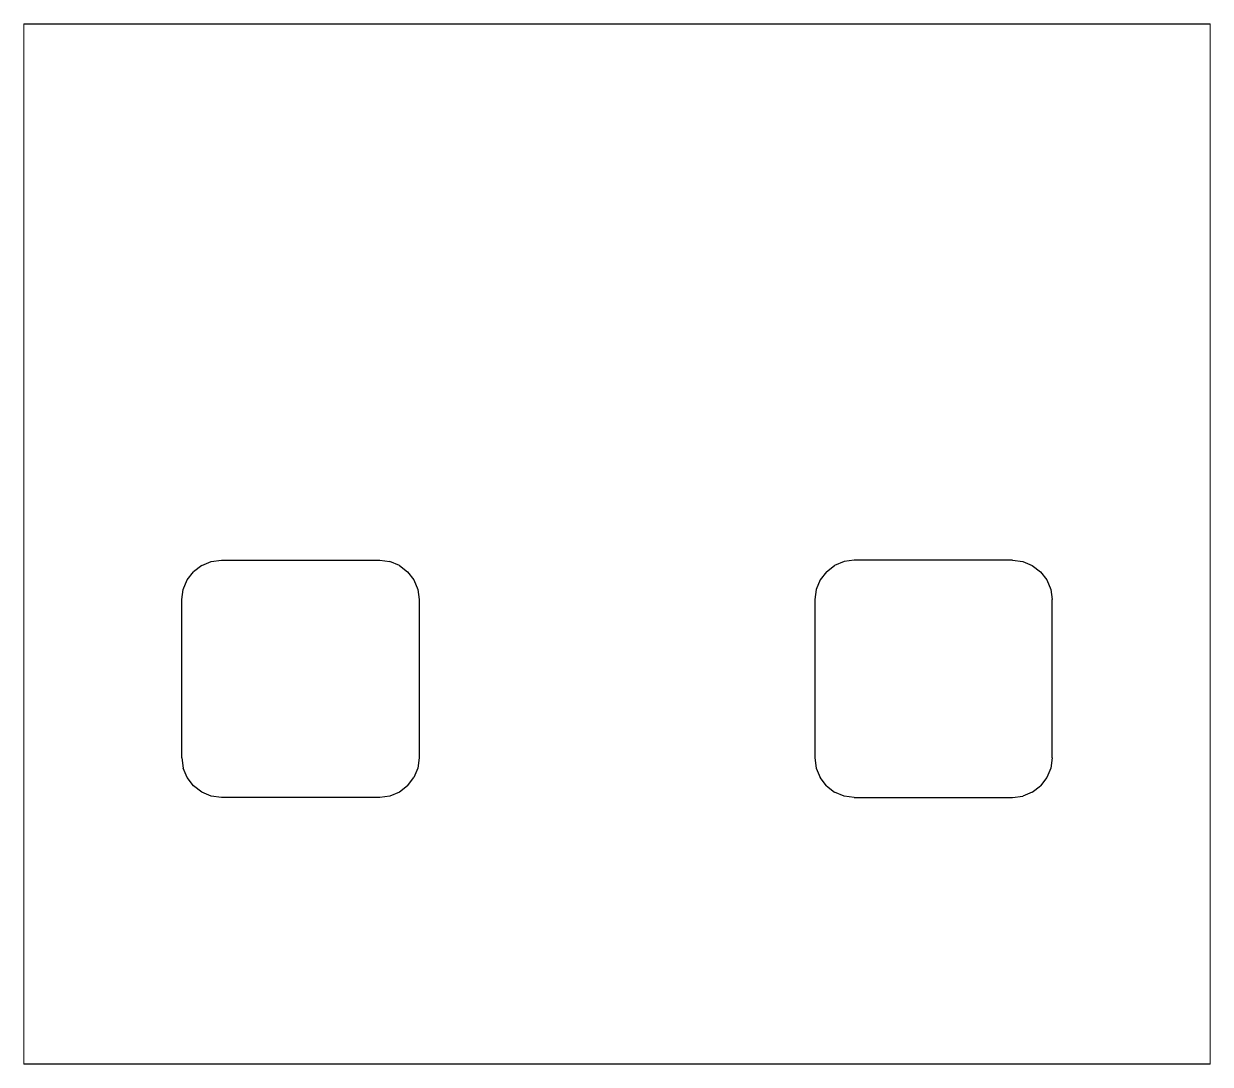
# Paper-space layout 'Layout1' of a CAD drawing. Header units: millimetres. Extents: x 17 to 240, y 0 to 195.
# The model-space entities are those that its viewports show. They can reach past a viewport. Long polylines and large blocks are cut down to what shows.
import ezdxf

# ---------------------------------------------------------------- set-up
doc = ezdxf.new("R2010")
doc.units = ezdxf.units.MM
doc.header["$LTSCALE"] = 10
doc.layers.add('GRAPHICS', color=1, linetype='Continuous')
doc.layers.add('MEMBERS', color=5, linetype='Continuous')

msp = doc.modelspace()

# ---------------------------------------------------------------- linework, layer by layer
at = {"layer": 'GRAPHICS', "color": 4, "linetype": 'Continuous'}
for p, q in [((45, -5.41), (42.93, -7)), ((45, -5.41), (47.41, -4.41)), ((47.41, -4.41), (50, -4.07)), ((50, -4.07), (90, -4.07)), ((90, -4.07), (92.59, -4.41)), ((95, -5.41), (92.59, -4.41)), ((95, -5.41), (97.07, -7)), ((202.93, -7), (205, -5.41)), ((207.41, -4.41), (205, -5.41)), ((210, -4.07), (207.41, -4.41)), ((250, -4.07), (210, -4.07)), ((250, -4.07), (252.59, -4.41)), ((252.59, -4.41), (255, -5.41)), ((255, -5.41), (257.07, -7)), ((41.34, -9.07), (42.93, -7)), ((97.07, -7), (98.66, -9.07)), ((202.93, -7), (201.34, -9.07)), ((257.07, -7), (258.66, -9.07)), ((40, -14.07), (40.34, -11.48)), ((40.34, -11.48), (41.34, -9.07)), ((98.66, -9.07), (99.66, -11.48)), ((99.66, -11.48), (100, -14.07)), ((200.34, -11.48), (200, -14.07)), ((201.34, -9.07), (200.34, -11.48)), ((258.66, -9.07), (259.66, -11.48)), ((259.66, -11.48), (260, -14.07)), ((40, -54.07), (40, -14.07)), ((100, -14.07), (100, -54.07)), ((200, -14.07), (200, -54.07)), ((260, -54.07), (260, -14.07)), ((40, -54.07), (40.34, -56.66)), ((41.34, -59.07), (40.34, -56.66)), ((99.66, -56.66), (98.66, -59.07)), ((100, -54.07), (99.66, -56.66)), ((200, -54.07), (200.34, -56.66)), ((200.34, -56.66), (201.34, -59.07)), ((259.66, -56.66), (258.66, -59.07)), ((260, -54.07), (259.66, -56.66)), ((42.93, -61.14), (41.34, -59.07)), ((97.07, -61.14), (98.66, -59.07)), ((202.93, -61.14), (201.34, -59.07)), ((258.66, -59.07), (257.07, -61.14)), ((45, -62.73), (42.93, -61.14)), ((47.41, -63.73), (45, -62.73)), ((95, -62.73), (92.59, -63.73)), ((97.07, -61.14), (95, -62.73)), ((202.93, -61.14), (205, -62.73)), ((207.41, -63.73), (205, -62.73)), ((255, -62.73), (252.59, -63.73)), ((255, -62.73), (257.07, -61.14)), ((50, -64.07), (47.41, -63.73)), ((90, -64.07), (50, -64.07)), ((92.59, -63.73), (90, -64.07)), ((210, -64.07), (207.41, -63.73)), ((210, -64.07), (250, -64.07)), ((250, -64.07), (252.59, -63.73))]:
    msp.add_line(p, q, dxfattribs=at)
at = {"layer": 'MEMBERS', "color": 3, "linetype": 'Continuous'}
for p, q in [((0, -131.57), (0, 131.57)), ((0, 131.57), (300, 131.57)), ((300, 131.57), (300, -131.57)), ((300, -131.57), (0, -131.57))]:
    msp.add_line(p, q, dxfattribs=at)

psp = doc.layouts.get("Layout1")

# ---------------------------------------------------------------- viewports
at = {"layer": '0'}
psp.add_viewport(center=(128.5, 97.5), size=(222.31, 195), view_center_point=(150, 0), view_height=263.1436, dxfattribs=at)

doc.saveas('drawing.dxf')
